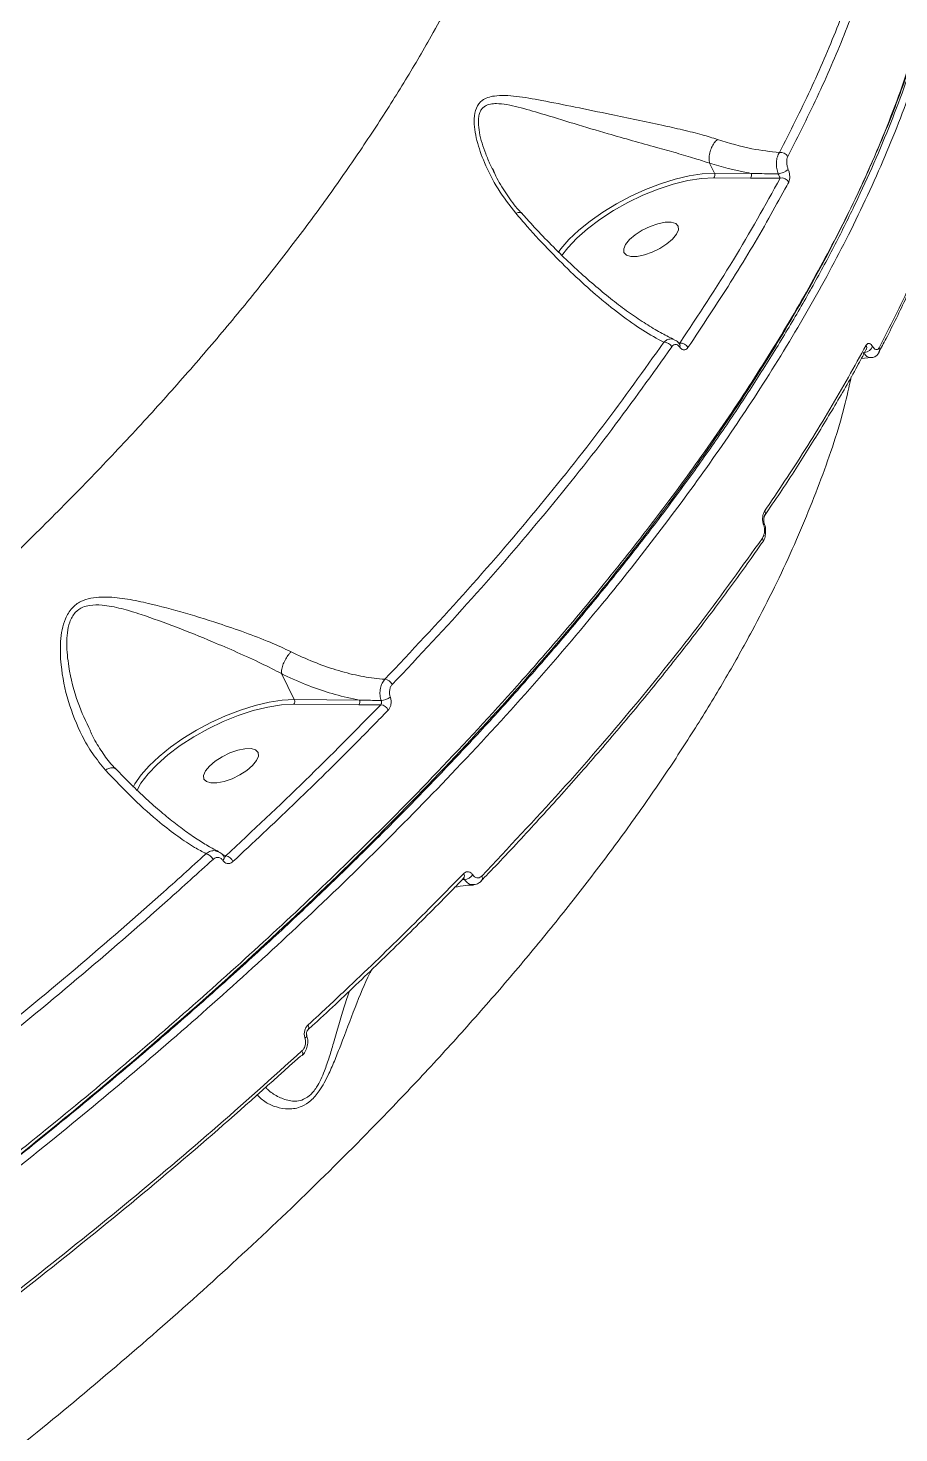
# Model space of a CAD drawing. Header units: millimetres. Extents: x -8607 to 7621, y -5747 to 4382.
# Drawn here: x 5856.8 to 5986.6, y 145.5 to 355 of the extents above; entities that cross this region are included whole.
import ezdxf

# ---------------------------------------------------------------- set-up
doc = ezdxf.new("R2010")
doc.units = ezdxf.units.MM
doc.layers.add('DIKOM_ОБЪЕКТ', color=7, linetype='Continuous')

msp = doc.modelspace()

# ---------------------------------------------------------------- linework, layer by layer
at = {"layer": 'DIKOM_ОБЪЕКТ', "color": 7, "linetype": 'Continuous', "lineweight": 15}
for p, q in [((5926.106, 333.919), (5926.209, 333.729)), ((5958.391, 334.865), (5958.389, 334.868)), ((5958.391, 334.865), (5959.119, 333.405)), ((5959.119, 333.405), (5964.602, 333.364)), ((5964.512, 332.668), (5959.028, 332.708)), ((5953.652, 308.165), (5953.939, 308.046)), ((5953.96, 307.835), (5953.973, 307.812)), ((5981.037, 305.768), (5982.46, 305.879)), ((5981.745, 307.038), (5981.735, 307.021)), ((5983.682, 306.689), (5983.655, 306.642)), ((5966.552, 281.164), (5966.55, 281.171)), ((5966.608, 282.318), (5966.593, 282.298)), ((5894.559, 258.757), (5896.483, 254.898)), ((5906.1, 254.13), (5896.393, 254.202)), ((5896.483, 254.898), (5906.19, 254.826)), ((5909.366, 254.126), (5906.1, 254.13)), ((5885.67, 231.827), (5886.261, 231.577)), ((5921.837, 228.06), (5921.535, 228.056)), ((5921.731, 228.239), (5921.735, 228.244)), ((5924.413, 227.869), (5924.374, 227.833))]:
    msp.add_line(p, q, dxfattribs=at)
at = {"layer": 'DIKOM_ОБЪЕКТ', "color": 7, "linetype": 'Continuous', "lineweight": 15, "flags": 128}
for points in [[(5935.821, 321.541), (5936.232, 322.099), (5937.43, 323.484), (5938.89, 324.878), (5940.579, 326.252), (5942.461, 327.575), (5944.496, 328.82), (5946.638, 329.959), (5948.841, 330.967), (5951.058, 331.822), (5953.241, 332.506), (5955.342, 333.005), (5957.315, 333.306), (5959.119, 333.405)], [(5959.028, 332.708), (5957.177, 332.602), (5955.145, 332.276), (5952.98, 331.738), (5950.736, 331.002), (5948.466, 330.086), (5946.225, 329.011), (5944.067, 327.803), (5942.045, 326.492), (5940.207, 325.11), (5938.598, 323.689), (5937.257, 322.264), (5936.333, 321.049)], [(5953.715, 325.505), (5953.76, 324.958), (5953.474, 324.295), (5952.881, 323.569), (5952.027, 322.84), (5950.983, 322.166), (5949.833, 321.602), (5948.67, 321.194), (5947.589, 320.975), (5946.676, 320.963), (5946.007, 321.158), (5945.634, 321.545), (5945.589, 322.092), (5945.874, 322.756), (5946.468, 323.482), (5947.321, 324.211), (5948.365, 324.885), (5949.515, 325.448), (5950.678, 325.856), (5951.76, 326.075), (5952.672, 326.088), (5953.342, 325.892), (5953.715, 325.505)], [(5966.263, 278.261), (5966.251, 278.245), (5966.224, 278.211)], [(5872.462, 241.84), (5872.721, 242.31), (5873.642, 243.652), (5874.848, 245.033), (5876.312, 246.422), (5878.002, 247.789), (5879.883, 249.106), (5881.913, 250.344), (5884.05, 251.475), (5886.246, 252.477), (5888.455, 253.327), (5890.629, 254.006), (5892.721, 254.501), (5894.687, 254.801), (5896.483, 254.898)], [(5896.393, 254.202), (5894.549, 254.096), (5892.525, 253.772), (5890.369, 253.239), (5888.134, 252.508), (5885.872, 251.598), (5883.638, 250.529), (5881.486, 249.329), (5879.467, 248.026), (5877.63, 246.65), (5876.018, 245.235), (5874.67, 243.815), (5873.619, 242.424), (5872.983, 241.3)], [(5891.079, 246.999), (5891.124, 246.452), (5890.839, 245.788), (5890.245, 245.062), (5889.392, 244.333), (5888.348, 243.659), (5887.198, 243.096), (5886.035, 242.688), (5884.954, 242.469), (5884.041, 242.456), (5883.371, 242.651), (5882.999, 243.038), (5882.953, 243.586), (5883.239, 244.249), (5883.833, 244.975), (5884.686, 245.704), (5885.73, 246.378), (5886.88, 246.942), (5888.043, 247.35), (5889.124, 247.569), (5890.037, 247.581), (5890.707, 247.386), (5891.079, 246.999)], [(5898.068, 204.413), (5898.167, 204.485), (5898.247, 204.556), (5898.305, 204.625), (5898.339, 204.69), (5898.35, 204.748), (5898.345, 204.776)]]:
    msp.add_lwpolyline(points, dxfattribs=at)
at = {"layer": 'DIKOM_ОБЪЕКТ', "color": 7, "linetype": 'Continuous', "lineweight": 15}
for centre, radius, start, end in [((5969.008, 335.303), 1.18, 28.37941, 99.4874), ((5958.556, 333.124), 0.629, 318.67214, 26.55133), ((5964.04, 333.083), 0.629, 318.67299, 26.55124), ((5968.227, 336.24), 2.979, 277.53222, 309.56746), ((5969.157, 331.503), 1.179, 28.12508, 101.32311), ((5951.654, 306.923), 1.246, 27.46675, 94.00157), ((5954.08, 306.822), 1.231, 27.26419, 96.5623), ((5953.59, 307.652), 0.416, 329.92083, 22.62859), ((5981.288, 308.183), 1.551, 278.09439, 335.48386), ((5981.104, 307.371), 0.723, 332.53207, 28.56761), ((5983.032, 307.015), 0.727, 333.35542, 28.28854), ((5966.019, 282.68), 0.69, 328.41955, 29.98993), ((5966.323, 281.155), 0.229, 302.34471, 2.2526), ((5965.676, 278.622), 0.69, 328.44045, 29.88989), ((5909.812, 256.518), 1.412, 25.91657, 82.93663), ((5895.921, 254.617), 0.629, 318.67214, 26.55133), ((5905.628, 254.545), 0.629, 318.67299, 26.55124), ((5909.237, 252.737), 1.394, 25.45314, 84.67215), ((5909.224, 257.531), 2.782, 274.2209, 304.27516), ((5882.963, 230.406), 1.549, 25.28591, 76.32291), ((5885.473, 231.318), 0.555, 311.26082, 18.3076), ((5885.971, 230.102), 1.503, 24.85092, 78.89532), ((5921.247, 228.61), 0.608, 322.1274, 34.76983), ((5921.7, 229.756), 1.701, 274.62949, 324.44944), ((5923.908, 228.228), 0.621, 324.60305, 34.02153), ((5898.043, 206.004), 0.588, 323.55725, 36.6292), ((5897.414, 202.06), 0.332, 267.54649, 311.46388), ((5897.144, 202.151), 0.597, 325.26419, 36.14292)]:
    msp.add_arc(centre, radius, start, end, dxfattribs=at)
for points, knots in [([(5522.189, 88.095), (5527.907, 89.86), (5539.358, 93.395), (5556.722, 99.299), (5574.204, 105.64), (5591.803, 112.463), (5609.453, 119.737), (5627.13, 127.46), (5644.763, 135.607), (5661.259, 143.649), (5676.583, 151.484), (5690.753, 159.039), (5704.772, 166.829), (5718.63, 174.852), (5732.289, 183.088), (5745.733, 191.53), (5758.92, 200.156), (5770.923, 208.337), (5781.78, 216.016), (5791.525, 223.142), (5801.023, 230.325), (5810.273, 237.562), (5819.28, 244.86), (5828.002, 252.183), (5836.419, 259.513), (5844.537, 266.851), (5852.374, 274.215), (5859.926, 281.603), (5867.176, 288.998), (5874.1, 296.378), (5880.687, 303.73), (5886.938, 311.052), (5892.854, 318.349), (5898.408, 325.587), (5903.589, 332.747), (5908.402, 339.832), (5912.859, 346.859), (5917.381, 354.551), (5921.811, 362.86), (5925.97, 371.736), (5929.467, 380.445), (5932.283, 388.956), (5934.418, 397.252), (5935.85, 405.31), (5936.639, 413.152), (5936.573, 418.154), (5936.541, 420.658)], [0, 0, 0, 0, 0.0279517, 0.0559711, 0.0841497, 0.112398, 0.140846, 0.1693659, 0.1980505, 0.2268089, 0.2504876, 0.2742079, 0.2980249, 0.3218842, 0.3458643, 0.3698877, 0.3940102, 0.4181768, 0.4373171, 0.4564794, 0.475545, 0.4946105, 0.5137639, 0.5329172, 0.5518732, 0.5708292, 0.5898716, 0.608914, 0.6280087, 0.6471254, 0.6661455, 0.6851656, 0.7042731, 0.7233807, 0.7422913, 0.7612018, 0.7801984, 0.799195, 0.8241795, 0.8492136, 0.8742975, 0.8994316, 0.9244982, 0.9496151, 0.9747822, 1, 1, 1, 1]), ([(5989.863, 415.321), (5990.557, 413.605), (5992.377, 409.103), (5994.414, 401.382), (5995.701, 392.317), (5995.952, 383.07), (5995.3, 373.973), (5993.833, 364.829), (5991.667, 355.785), (5988.577, 345.924), (5984.401, 335.212), (5979.052, 323.819), (5972.899, 312.489), (5966.241, 301.584), (5959.007, 290.844), (5951.373, 280.413), (5942.562, 269.237), (5932.443, 257.319), (5921.072, 244.888), (5909.206, 232.75), (5897.294, 221.268), (5885.108, 210.141), (5872.866, 199.5), (5859.511, 188.422), (5844.985, 176.942), (5829.494, 165.306), (5813.898, 154.138), (5798.72, 143.748), (5783.612, 133.838), (5768.797, 124.507), (5752.532, 114.665), (5734.769, 104.388), (5715.807, 93.958), (5697.08, 84.158), (5679.172, 75.232), (5661.639, 66.904), (5644.708, 59.236), (5626.666, 51.454), (5607.539, 43.651), (5587.718, 36.074), (5568.483, 29.199), (5550.396, 23.169), (5532.966, 17.763), (5516.395, 13.007), (5499.954, 8.636), (5489.231, 6.107), (5483.763, 4.817)], [0, 0, 0, 0, 0.0156509, 0.0410528, 0.0664547, 0.0899044, 0.1133542, 0.1348277, 0.1563011, 0.1771003, 0.2025022, 0.227904, 0.2513538, 0.2748036, 0.2962771, 0.3177505, 0.3385497, 0.3639515, 0.3893534, 0.4128032, 0.436253, 0.4577264, 0.4791999, 0.4999991, 0.5244807, 0.5489623, 0.5715463, 0.5941304, 0.614795, 0.6354597, 0.6554668, 0.6808687, 0.7062706, 0.7297205, 0.7531703, 0.7746438, 0.7961173, 0.8169165, 0.8423185, 0.8677204, 0.8911702, 0.9146201, 0.9360936, 0.9575671, 0.9783663, 1, 1, 1, 1]), ([(5484.593, 6.399), (5489.738, 7.614), (5501.65, 10.427), (5520.731, 15.576), (5541.757, 21.815), (5563.044, 28.738), (5584.481, 36.293), (5605.973, 44.45), (5627.452, 53.188), (5648.88, 62.506), (5670.224, 72.374), (5691.418, 82.76), (5712.364, 93.611), (5732.964, 104.88), (5752.902, 116.392), (5772.153, 128.116), (5790.718, 140.015), (5808.79, 152.199), (5826.291, 164.614), (5843.144, 177.208), (5859.501, 190.108), (5875.291, 203.303), (5890.467, 216.774), (5904.793, 230.313), (5918.204, 243.858), (5930.635, 257.346), (5942.039, 270.733), (5952.376, 283.995), (5961.649, 297.113), (5969.84, 310.047), (5976.912, 322.737), (5982.831, 335.123), (5987.266, 346.404), (5990.446, 356.623), (5992.619, 365.849), (5994.009, 374.799), (5994.615, 383.553), (5994.404, 392.083), (5993.329, 400.351), (5991.474, 408.278), (5989.528, 413.229), (5988.555, 415.703)], [0, 0, 0, 0, 0.020433, 0.047303, 0.0742577, 0.1012556, 0.1282534, 0.1552081, 0.1820781, 0.2089481, 0.2359028, 0.2629007, 0.2898985, 0.3168532, 0.3437232, 0.3696029, 0.3955582, 0.4215519, 0.4475457, 0.473501, 0.4993806, 0.5262506, 0.5532052, 0.580203, 0.6072008, 0.6341554, 0.6610254, 0.6878953, 0.7148499, 0.7418477, 0.7688455, 0.7958002, 0.8226701, 0.8444425, 0.8662374, 0.8880324, 0.9098048, 0.9323411, 0.9549024, 0.9774637, 1, 1, 1, 1]), ([(5483.874, 6.666), (5487.828, 7.597), (5496.811, 9.712), (5511.043, 13.412), (5526.893, 17.853), (5543.286, 22.813), (5560.551, 28.419), (5577.672, 34.368), (5593.931, 40.375), (5608.927, 46.206), (5623.886, 52.293), (5639.462, 58.933), (5655.716, 66.195), (5672.369, 73.986), (5688.991, 82.129), (5705.456, 90.566), (5720.84, 98.79), (5735.52, 106.955), (5749.907, 115.257), (5764.499, 124.007), (5779.331, 133.262), (5794.288, 142.977), (5808.965, 152.921), (5823.251, 163.018), (5836.365, 172.681), (5848.663, 182.113), (5860.445, 191.507), (5872.112, 201.202), (5883.627, 211.201), (5894.702, 221.269), (5906.23, 232.264), (5918.012, 244.161), (5928.257, 255.233), (5936.424, 264.592), (5943.423, 272.997), (5950.59, 282.111), (5957.93, 292.124), (5964.795, 302.266), (5971.13, 312.527), (5976.766, 322.668), (5981.398, 332.089), (5985.144, 340.782), (5988.415, 349.537), (5991.255, 358.844), (5993.452, 368.622), (5994.728, 378.098), (5995.182, 386.245), (5994.821, 391.069), (5994.678, 392.972)], [0, 0, 0, 0, 0.0168177, 0.0382079, 0.0596352, 0.0825497, 0.1055098, 0.1299496, 0.1518438, 0.1710578, 0.1902987, 0.2120294, 0.2337991, 0.2559754, 0.2796516, 0.3017721, 0.3239336, 0.3438417, 0.3637797, 0.3855105, 0.4072801, 0.4294564, 0.4531326, 0.4752531, 0.4974146, 0.5173228, 0.5372608, 0.5586531, 0.5800826, 0.6016346, 0.6232246, 0.6504523, 0.6777567, 0.6942402, 0.7107407, 0.732133, 0.7535624, 0.7764811, 0.7994455, 0.822589, 0.8457795, 0.864987, 0.8842214, 0.909018, 0.9338147, 0.9586692, 0.9837003, 1, 1, 1, 1]), ([(5484.412, 6.249), (5485.8, 6.565), (5490.518, 7.638), (5498.668, 9.648), (5508.831, 12.267), (5519.045, 15.054), (5529.284, 17.989), (5539.549, 21.077), (5549.845, 24.316), (5560.174, 27.708), (5570.541, 31.253), (5580.948, 34.953), (5591.397, 38.809), (5601.891, 42.821), (5612.436, 46.993), (5623.021, 51.319), (5633.61, 55.785), (5644.16, 60.374), (5654.642, 65.074), (5665.052, 69.882), (5675.394, 74.799), (5685.672, 79.827), (5695.889, 84.968), (5706.05, 90.223), (5716.155, 95.593), (5726.208, 101.08), (5736.212, 106.686), (5746.165, 112.41), (5756.041, 118.237), (5765.799, 124.143), (5775.403, 130.108), (5784.843, 136.125), (5794.125, 142.196), (5803.252, 148.324), (5812.229, 154.51), (5821.056, 160.757), (5829.738, 167.066), (5838.275, 173.438), (5846.671, 179.877), (5854.926, 186.382), (5863.026, 192.943), (5870.938, 199.533), (5878.63, 206.127), (5886.087, 212.713), (5893.314, 219.291), (5900.313, 225.866), (5907.087, 232.438), (5913.638, 239.011), (5919.969, 245.586), (5926.08, 252.164), (5931.974, 258.748), (5937.651, 265.34), (5943.105, 271.932), (5948.317, 278.501), (5953.264, 285.021), (5957.935, 291.477), (5962.328, 297.866), (5966.445, 304.19), (5970.29, 310.453), (5973.863, 316.656), (5977.165, 322.801), (5980.197, 328.89), (5982.959, 334.923), (5985.453, 340.904), (5987.674, 346.829), (5989.62, 352.682), (5991.278, 358.439), (5992.643, 364.082), (5993.714, 369.603), (5994.491, 375.005), (5994.982, 380.293), (5995.165, 385.459), (5995.129, 389.599), (5994.925, 391.973), (5994.862, 392.705)], [0, 0, 0, 0, 0.0059372, 0.0201885, 0.0344435, 0.0486267, 0.0627444, 0.0768127, 0.0908475, 0.1048651, 0.1188815, 0.1329095, 0.1469629, 0.1610578, 0.1752102, 0.189436, 0.2036929, 0.2178968, 0.2320302, 0.2461095, 0.2601509, 0.2741703, 0.2881839, 0.302206, 0.3162489, 0.3303287, 0.3444613, 0.3586627, 0.3729214, 0.3871551, 0.4013087, 0.4154036, 0.4294558, 0.4434815, 0.4574967, 0.4715174, 0.4855543, 0.4996235, 0.5137408, 0.5279224, 0.542176, 0.5564277, 0.5706064, 0.5847219, 0.5987902, 0.6128275, 0.6268498, 0.6408731, 0.6549095, 0.6689737, 0.6830817, 0.6972492, 0.7114922, 0.7257535, 0.7399644, 0.7541075, 0.7681989, 0.7822545, 0.7962903, 0.8103223, 0.8243639, 0.8384279, 0.85253, 0.8666856, 0.8809103, 0.8951802, 0.9094196, 0.9235802, 0.9376792, 0.9517311, 0.9657509, 0.9797531, 0.9937526, 1, 1, 1, 1]), ([(5968.814, 336.467), (5970.397, 339.596), (5973.566, 345.86), (5977.481, 355.051), (5980.83, 364.102), (5982.481, 369.964), (5983.308, 372.897)], [0, 0, 0, 0, 0.2488741, 0.4981941, 0.7488692, 1, 1, 1, 1]), ([(5984.575, 372.378), (5983.755, 369.465), (5982.112, 363.632), (5978.774, 354.59), (5974.846, 345.352), (5971.647, 339.029), (5970.046, 335.864)], [0, 0, 0, 0, 0.2488739, 0.4981939, 0.748869, 1, 1, 1, 1]), ([(5929.495, 327.412), (5928.578, 328.599), (5926.745, 330.974), (5924.863, 334.686), (5923.796, 337.71), (5923.35, 339.906), (5923.238, 341.605), (5923.525, 343.203), (5924.528, 344.473), (5926.553, 345.072), (5929.563, 344.927), (5933.592, 344.2), (5938.292, 343.267), (5943.099, 342.256), (5947.488, 341.356), (5951.095, 340.597), (5954.4, 339.855), (5957.227, 339.155), (5958.845, 338.651), (5959.597, 338.417)], [0, 0, 0, 0, 0.0760758, 0.1521373, 0.2132071, 0.2445032, 0.2757151, 0.3130139, 0.3506356, 0.4012609, 0.4758022, 0.5507656, 0.6417666, 0.732639, 0.7938295, 0.8549376, 0.9055416, 0.9561024, 1, 1, 1, 1]), ([(5958.389, 334.868), (5958.389, 334.868), (5958.044, 334.99), (5957.331, 335.231), (5955.717, 335.743), (5953.444, 336.407), (5950.302, 337.282), (5946.861, 338.234), (5942.7, 339.419), (5938.103, 340.796), (5933.648, 342.187), (5930.382, 343.139), (5928.167, 343.641), (5926.784, 343.8), (5925.696, 343.728), (5925.001, 343.487), (5924.522, 343.103), (5924.282, 342.758), (5924.084, 342.322), (5923.946, 341.776), (5923.893, 340.78), (5924.053, 339.456), (5924.451, 337.864), (5925.021, 336.257), (5925.541, 334.923), (5925.968, 334.165), (5926.106, 333.919)], [0, 0, 0, 0, 0.0000136, 0.0249817, 0.0501126, 0.1082634, 0.1681048, 0.239921, 0.3135503, 0.4207827, 0.531065, 0.617144, 0.6614237, 0.7056126, 0.7331424, 0.7614289, 0.7779729, 0.7949764, 0.8014939, 0.8211959, 0.8415805, 0.8761312, 0.9117072, 0.9471669, 0.9828511, 1, 1, 1, 1]), ([(5983.672, 307.36), (5985.272, 310.5), (5988.475, 316.785), (5992.439, 326.009), (5995.837, 335.094), (5997.52, 340.979), (5998.362, 343.924)], [0, 0, 0, 0, 0.2488739, 0.4981939, 0.748869, 1, 1, 1, 1]), ([(5983.61, 306.674), (5983.977, 307.357), (5985.451, 310.105), (5987.754, 314.851), (5990.513, 320.908), (5992.976, 326.887), (5995.154, 332.786), (5996.97, 338.285), (5997.922, 341.773), (5998.354, 343.357)], [0, 0, 0, 0, 0.0536289, 0.2157231, 0.3779372, 0.5402324, 0.7025676, 0.8648858, 1, 1, 1, 1]), ([(5959.597, 338.417), (5959.57, 338.395), (5959.396, 338.255), (5959.066, 337.89), (5958.677, 337.213), (5958.406, 336.405), (5958.287, 335.574), (5958.355, 335.103), (5958.389, 334.868)], [0, 0, 0, 0, 0.03194769, 0.2048554, 0.40364219, 0.60242826, 0.80121413, 1, 1, 1, 1]), ([(5959.597, 338.417), (5961.325, 337.893), (5964.51, 336.926), (5967.463, 336.611), (5968.814, 336.467)], [0, 0, 0, 0, 0.5425528, 1, 1, 1, 1]), ([(5968.618, 333.287), (5968.54, 333.543), (5968.372, 334.09), (5968.33, 334.997), (5968.465, 335.866), (5968.698, 336.267), (5968.814, 336.467)], [0, 0, 0, 0, 0.2241212, 0.4807288, 0.7415199, 1, 1, 1, 1]), ([(5970.046, 335.864), (5969.999, 335.743), (5969.905, 335.501), (5969.885, 334.979), (5969.955, 334.432), (5970.071, 334.098), (5970.125, 333.944)], [0, 0, 0, 0, 0.2632567, 0.5266594, 0.7813278, 1, 1, 1, 1]), ([(5930.365, 327.422), (5930.146, 327.657), (5929.267, 328.597), (5927.978, 330.449), (5926.764, 332.389), (5926.231, 333.583), (5926.087, 333.905)], [0, 0, 0, 0, 0.1215396, 0.4873409, 0.8616788, 1, 1, 1, 1]), ([(5964.602, 333.364), (5964.358, 333.405), (5962.342, 333.74), (5960.239, 334.339), (5958.391, 334.865)], [0, 0, 0, 0, 0.1214198, 1, 1, 1, 1]), ([(5964.602, 333.364), (5964.863, 333.356), (5966.204, 333.313), (5967.541, 333.299), (5968.618, 333.287)], [0, 0, 0, 0, 0.19412673, 1, 1, 1, 1]), ([(5968.926, 332.658), (5968.908, 332.698), (5968.874, 332.774), (5968.795, 332.938), (5968.712, 333.104), (5968.65, 333.225), (5968.624, 333.276), (5968.618, 333.287)], [0, 0, 0, 0, 0.29458067, 0.57388674, 0.81442235, 0.96033109, 1, 1, 1, 1]), ([(5970.125, 333.944), (5970.178, 333.791), (5970.292, 333.463), (5970.36, 332.925), (5970.339, 332.415), (5970.244, 332.177), (5970.197, 332.058)], [0, 0, 0, 0, 0.2213871, 0.4744058, 0.7373087, 1, 1, 1, 1]), ([(5953.939, 308.046), (5956.692, 312.197), (5962.206, 320.511), (5966.684, 328.605), (5968.926, 332.658)], [0, 0, 0, 0, 0.4992722, 1, 1, 1, 1]), ([(5970.197, 332.058), (5970.006, 331.702), (5969.05, 329.92), (5966.3, 324.969), (5961.656, 317.133), (5957.336, 310.637), (5955.174, 307.387)], [0, 0, 0, 0, 0.04414271, 0.22072106, 0.61001616, 1, 1, 1, 1]), ([(5968.926, 332.658), (5967.711, 332.659), (5966.236, 332.659), (5964.77, 332.666), (5964.512, 332.668)], [0, 0, 0, 0, 0.8242751, 1, 1, 1, 1]), ([(5929.495, 327.412), (5929.528, 327.424), (5929.756, 327.509), (5930.098, 327.556), (5930.361, 327.521), (5930.391, 327.419), (5930.391, 327.419)], [0, 0, 0, 0, 0.0791187, 0.5471236, 0.9997366, 1, 1, 1, 1]), ([(5951.567, 308.166), (5950.546, 308.729), (5948.503, 309.854), (5945.086, 312.261), (5941.609, 315.063), (5938.104, 318.236), (5934.692, 321.623), (5931.802, 324.735), (5930.067, 326.748), (5929.495, 327.412)], [0, 0, 0, 0, 0.1619204, 0.3238388, 0.4936328, 0.638592, 0.783915, 0.9287409, 1, 1, 1, 1]), ([(5953.173, 308.547), (5952.564, 308.846), (5951.292, 309.471), (5949.189, 310.719), (5946.923, 312.221), (5944.549, 313.965), (5942.09, 315.933), (5939.57, 318.111), (5937.025, 320.466), (5934.495, 322.976), (5932.285, 325.287), (5930.926, 326.824), (5930.396, 327.424)], [0, 0, 0, 0, 0.0971431, 0.2026494, 0.3087154, 0.4151195, 0.5216115, 0.6279386, 0.733373, 0.8361758, 0.9360606, 1, 1, 1, 1]), ([(5909.986, 257.919), (5913.941, 262.126), (5921.862, 270.552), (5932.657, 283.155), (5942.712, 295.73), (5948.612, 304.017), (5951.567, 308.166)], [0, 0, 0, 0, 0.2482505, 0.4971903, 0.7482387, 1, 1, 1, 1]), ([(5951.567, 308.166), (5951.678, 308.266), (5951.954, 308.514), (5952.441, 308.679), (5952.881, 308.684), (5953.101, 308.558), (5953.161, 308.523)], [0, 0, 0, 0, 0.2327806, 0.58057, 0.8847249, 1, 1, 1, 1]), ([(5953.959, 307.833), (5953.956, 307.838), (5953.832, 308.067), (5953.582, 308.34), (5953.271, 308.467), (5953.18, 308.505)], [0, 0, 0, 0, 0.0178756, 0.710382, 1, 1, 1, 1]), ([(5953.951, 307.85), (5953.953, 307.853), (5953.965, 307.866), (5953.958, 307.937), (5953.945, 308.014), (5953.939, 308.046)], [0, 0, 0, 0, 0.1154429, 0.6364611, 1, 1, 1, 1]), ([(5981.739, 307.717), (5981.755, 307.744), (5981.826, 307.865), (5981.984, 307.994), (5982.221, 307.999), (5982.471, 307.857), (5982.623, 307.645), (5982.7, 307.539)], [0, 0, 0, 0, 0.07334, 0.3225289, 0.5550505, 0.7773837, 1, 1, 1, 1]), ([(5952.759, 307.498), (5949.841, 303.397), (5943.995, 295.185), (5933.982, 282.642), (5923.128, 269.952), (5915.101, 261.412), (5911.082, 257.135)], [0, 0, 0, 0, 0.24825027, 0.49718987, 0.74823847, 1, 1, 1, 1]), ([(5953.949, 307.443), (5953.874, 307.54), (5953.723, 307.733), (5953.457, 307.859), (5953.181, 307.858), (5952.94, 307.727), (5952.812, 307.564), (5952.759, 307.498)], [0, 0, 0, 0, 0.19205527, 0.38358807, 0.59020922, 0.83407583, 1, 1, 1, 1]), ([(5953.984, 307.801), (5953.986, 307.8), (5953.992, 307.795), (5953.962, 307.828), (5953.928, 307.888), (5953.909, 307.93), (5953.904, 307.94)], [0, 0, 0, 0, 0.1844436, 0.5788795, 0.8974504, 1, 1, 1, 1]), ([(5955.174, 307.387), (5955.121, 307.319), (5954.99, 307.15), (5954.74, 307.016), (5954.455, 307.017), (5954.182, 307.148), (5954.027, 307.345), (5953.949, 307.443)], [0, 0, 0, 0, 0.1655324, 0.4120459, 0.620061, 0.8097055, 1, 1, 1, 1]), ([(5966.573, 282.313), (5967.355, 283.448), (5969.61, 286.722), (5973.049, 292.077), (5976.881, 298.366), (5979.765, 303.351), (5981.281, 306.218), (5981.714, 307.036)], [0, 0, 0, 0, 0.1354288, 0.3904887, 0.6449307, 0.8986491, 1, 1, 1, 1]), ([(5966.617, 283.025), (5966.869, 283.394), (5968.129, 285.24), (5971.507, 290.324), (5976.475, 298.229), (5979.983, 304.552), (5981.739, 307.717)], [0, 0, 0, 0, 0.0441427, 0.2207211, 0.6100162, 1, 1, 1, 1]), ([(5982.458, 305.914), (5982.375, 305.906), (5982.139, 305.883), (5981.726, 306.117), (5981.451, 306.465), (5981.313, 306.641)], [0, 0, 0, 0, 0.2140207, 0.6035844, 1, 1, 1, 1]), ([(5982.449, 305.904), (5982.501, 305.898), (5982.749, 305.871), (5983.154, 306.07), (5983.507, 306.372), (5983.622, 306.612), (5983.665, 306.701)], [0, 0, 0, 0, 0.09971627, 0.47504891, 0.80445726, 1, 1, 1, 1]), ([(5982.7, 307.539), (5982.777, 307.432), (5982.931, 307.218), (5983.183, 307.074), (5983.424, 307.077), (5983.585, 307.207), (5983.656, 307.331), (5983.672, 307.36)], [0, 0, 0, 0, 0.2210992, 0.4418507, 0.6744982, 0.9251297, 1, 1, 1, 1]), ([(5979.519, 303.035), (5979.196, 301.545), (5978.121, 296.602), (5975.137, 287.8), (5970.6, 276.668), (5965.672, 266.731), (5960.895, 258.181), (5956.613, 251.105), (5951.954, 243.941), (5946.943, 236.73), (5941.599, 229.492), (5935.925, 222.226), (5929.902, 214.905), (5923.55, 207.556), (5916.887, 200.197), (5908.777, 191.626), (5898.999, 181.816), (5887.459, 170.899), (5875.404, 160.105), (5863.054, 149.606), (5850.331, 139.305), (5837.369, 129.287), (5823.658, 119.157), (5809.193, 108.945), (5794.045, 98.739), (5778.639, 88.822), (5763.24, 79.344), (5747.729, 70.21), (5732.254, 61.484), (5716.201, 52.822), (5699.588, 44.26), (5682.52, 35.887), (5665.483, 27.938), (5648.752, 20.522), (5632.186, 13.557), (5615.926, 7.08), (5600.091, 1.128), (5584.7, -4.35), (5574.722, -7.636), (5569.728, -9.281)], [0, 0, 0, 0, 0.0148677, 0.0493362, 0.0839666, 0.1187085, 0.1394457, 0.1601829, 0.1810161, 0.2018492, 0.2223988, 0.2429483, 0.2635911, 0.2842339, 0.3047212, 0.3252314, 0.3558504, 0.3865461, 0.4163259, 0.4461761, 0.4748659, 0.5036186, 0.5318887, 0.5625578, 0.5933036, 0.6231317, 0.6530303, 0.6817663, 0.7105651, 0.7388804, 0.7696257, 0.8004477, 0.8303496, 0.8603219, 0.8891283, 0.9179977, 0.946382, 0.9731658, 1, 1, 1, 1]), ([(5966.446, 280.961), (5966.398, 281.125), (5966.302, 281.451), (5966.287, 282.001), (5966.372, 282.536), (5966.511, 282.865), (5966.607, 283.009), (5966.617, 283.025)], [0, 0, 0, 0, 0.21477119, 0.42592812, 0.68171398, 0.96414945, 1, 1, 1, 1]), ([(5966.252, 278.27), (5966.29, 278.319), (5966.489, 278.572), (5966.685, 279.146), (5966.783, 279.964), (5966.728, 280.676), (5966.577, 281.037), (5966.528, 281.155)], [0, 0, 0, 0, 0.0684532, 0.3543179, 0.6239765, 0.8779373, 1, 1, 1, 1]), ([(5966.274, 278.966), (5966.363, 279.129), (5966.52, 279.416), (5966.6, 279.973), (5966.584, 280.495), (5966.492, 280.805), (5966.446, 280.961)], [0, 0, 0, 0, 0.3292165, 0.5797724, 0.7886019, 1, 1, 1, 1]), ([(5966.55, 281.172), (5966.549, 281.174), (5966.532, 281.215), (5966.502, 281.328), (5966.47, 281.51), (5966.46, 281.733), (5966.482, 281.98), (5966.547, 282.216), (5966.587, 282.283), (5966.608, 282.318)], [0, 0, 0, 0, 0.00587582, 0.10485193, 0.20927608, 0.34757761, 0.52541285, 0.74830291, 1, 1, 1, 1]), ([(5924.422, 228.576), (5928.4, 232.794), (5936.367, 241.242), (5947.229, 253.88), (5957.352, 266.491), (5963.297, 274.804), (5966.274, 278.966)], [0, 0, 0, 0, 0.2482503, 0.4971899, 0.7482385, 1, 1, 1, 1]), ([(5924.341, 227.864), (5925.034, 228.578), (5927.869, 231.502), (5932.615, 236.628), (5938.571, 243.238), (5944.275, 249.834), (5949.74, 256.409), (5954.962, 262.958), (5959.913, 269.471), (5963.654, 274.569), (5965.653, 277.479), (5966.181, 278.246)], [0, 0, 0, 0, 0.0420249, 0.1719877, 0.3020742, 0.4322568, 0.562507, 0.6927956, 0.8230864, 0.9533473, 1, 1, 1, 1]), ([(5868.316, 244.384), (5867.667, 245.176), (5866.367, 246.759), (5864.428, 250.142), (5862.652, 254.566), (5861.672, 259.392), (5861.539, 263.027), (5861.821, 265.331), (5862.323, 267.073), (5863.242, 268.58), (5864.602, 269.578), (5866.132, 270.06), (5868.194, 270.247), (5870.817, 270.038), (5874.717, 269.28), (5879.517, 268.049), (5884.625, 266.459), (5889.117, 264.914), (5892.801, 263.51), (5894.979, 262.502), (5896.007, 262.026)], [0, 0, 0, 0, 0.05193, 0.1038899, 0.195155, 0.2864042, 0.3437019, 0.3731335, 0.4024724, 0.4366826, 0.4671116, 0.4969772, 0.5269692, 0.5808921, 0.6349545, 0.7265891, 0.8181324, 0.8810564, 0.9438912, 1, 1, 1, 1]), ([(5894.557, 258.763), (5894.557, 258.764), (5893.603, 259.278), (5891.454, 260.359), (5887.975, 261.951), (5883.706, 263.77), (5878.884, 265.733), (5874.363, 267.371), (5870.695, 268.509), (5868.126, 269.018), (5866.203, 269.038), (5864.836, 268.682), (5863.712, 267.915), (5862.951, 266.514), (5862.609, 264.877), (5862.504, 262.656), (5862.883, 259.108), (5863.968, 254.656), (5865.418, 251.61), (5866.072, 250.234)], [0, 0, 0, 0, 0.0000359, 0.0642591, 0.1372634, 0.2103646, 0.3170272, 0.4237743, 0.4852653, 0.5465769, 0.5871517, 0.6110532, 0.6424548, 0.677967, 0.7098667, 0.7419133, 0.8067692, 0.9127216, 1, 1, 1, 1]), ([(5896.007, 262.026), (5895.979, 262), (5895.859, 261.883), (5895.576, 261.56), (5895.183, 260.972), (5894.823, 260.2), (5894.587, 259.416), (5894.567, 258.981), (5894.557, 258.763)], [0, 0, 0, 0, 0.0350348, 0.1552513, 0.3664391, 0.5776263, 0.7888131, 1, 1, 1, 1]), ([(5896.007, 262.026), (5896.28, 261.893), (5897.679, 261.21), (5900.208, 260.134), (5903.55, 259.024), (5906.847, 258.236), (5908.935, 258.025), (5909.986, 257.919)], [0, 0, 0, 0, 0.0563914, 0.288291, 0.5227681, 0.7600043, 1, 1, 1, 1]), ([(5894.559, 258.757), (5894.558, 258.759), (5894.557, 258.761), (5894.557, 258.763), (5894.557, 258.763)], [0, 0, 0, 0, 0.6744349, 1, 1, 1, 1]), ([(5906.19, 254.826), (5904.988, 255.072), (5902.656, 255.55), (5899.038, 256.763), (5896.349, 257.89), (5894.848, 258.617), (5894.559, 258.757)], [0, 0, 0, 0, 0.3208307, 0.6223551, 0.9272313, 1, 1, 1, 1]), ([(5909.429, 254.757), (5909.412, 254.809), (5909.312, 255.115), (5909.217, 255.735), (5909.286, 256.583), (5909.54, 257.367), (5909.837, 257.735), (5909.986, 257.919)], [0, 0, 0, 0, 0.0485308, 0.2867338, 0.5246988, 0.7622785, 1, 1, 1, 1]), ([(5911.082, 257.135), (5910.995, 257.024), (5910.823, 256.803), (5910.682, 256.331), (5910.651, 255.821), (5910.716, 255.448), (5910.78, 255.263), (5910.791, 255.232)], [0, 0, 0, 0, 0.2378088, 0.4755153, 0.7135038, 0.9515312, 1, 1, 1, 1]), ([(5886.261, 231.577), (5890.268, 235.33), (5898.292, 242.844), (5905.672, 250.362), (5909.366, 254.126)], [0, 0, 0, 0, 0.49945, 1, 1, 1, 1]), ([(5906.19, 254.826), (5906.426, 254.818), (5907.507, 254.782), (5908.586, 254.768), (5909.429, 254.757)], [0, 0, 0, 0, 0.2185559, 1, 1, 1, 1]), ([(5909.366, 254.126), (5909.392, 254.163), (5909.443, 254.236), (5909.48, 254.393), (5909.482, 254.562), (5909.455, 254.685), (5909.433, 254.746), (5909.429, 254.757)], [0, 0, 0, 0, 0.2385191, 0.4769727, 0.7149768, 0.9522192, 1, 1, 1, 1]), ([(5910.791, 255.232), (5910.802, 255.202), (5910.865, 255.019), (5910.93, 254.648), (5910.899, 254.14), (5910.757, 253.669), (5910.583, 253.447), (5910.496, 253.337)], [0, 0, 0, 0, 0.0479293, 0.2856334, 0.523625, 0.7617704, 1, 1, 1, 1]), ([(5910.496, 253.337), (5910.125, 252.954), (5908.273, 251.042), (5903.618, 246.32), (5896.354, 239.163), (5890.343, 233.545), (5887.336, 230.734)], [0, 0, 0, 0, 0.0507693, 0.253855, 0.6266991, 1, 1, 1, 1]), ([(5869.841, 244.577), (5869.671, 244.749), (5868.917, 245.509), (5867.773, 247.118), (5866.672, 248.835), (5866.163, 249.937), (5866.033, 250.22)], [0, 0, 0, 0, 0.10817095, 0.47754855, 0.86609927, 1, 1, 1, 1]), ([(5868.316, 244.384), (5868.339, 244.397), (5868.572, 244.524), (5869.005, 244.697), (5869.515, 244.762), (5869.709, 244.636), (5869.801, 244.577)], [0, 0, 0, 0, 0.03616463, 0.36272795, 0.70137844, 1, 1, 1, 1]), ([(5883.329, 231.911), (5882.766, 232.212), (5881.432, 232.922), (5879.141, 234.447), (5876.118, 236.78), (5872.503, 239.978), (5869.724, 242.903), (5868.316, 244.384)], [0, 0, 0, 0, 0.13016728, 0.30813848, 0.48827331, 0.74085047, 1, 1, 1, 1]), ([(5885.172, 232.258), (5885.074, 232.303), (5884.456, 232.583), (5883.162, 233.329), (5881.3, 234.514), (5879.288, 235.967), (5877.168, 237.654), (5874.963, 239.563), (5872.702, 241.689), (5870.985, 243.382), (5870.027, 244.414), (5869.838, 244.617)], [0, 0, 0, 0, 0.0244212, 0.1535224, 0.2854926, 0.4198125, 0.5558095, 0.6927628, 0.8299225, 0.9665161, 1, 1, 1, 1]), ([(5818.679, 179.332), (5823.801, 183.113), (5834.057, 190.685), (5848.797, 202.253), (5863.032, 213.965), (5874.487, 223.879), (5881.088, 229.876), (5883.329, 231.911)], [0, 0, 0, 0, 0.2200464, 0.4406219, 0.6628116, 0.885546, 1, 1, 1, 1]), ([(5884.364, 231.068), (5882.118, 229.028), (5875.554, 223.065), (5864.164, 213.204), (5849.964, 201.512), (5835.14, 189.868), (5824.761, 182.205), (5819.565, 178.368)], [0, 0, 0, 0, 0.1144547, 0.3345006, 0.5550758, 0.7772655, 1, 1, 1, 1]), ([(5883.329, 231.911), (5883.395, 231.961), (5883.658, 232.159), (5884.166, 232.355), (5884.738, 232.389), (5885.037, 232.238), (5885.14, 232.186)], [0, 0, 0, 0, 0.1174311, 0.4722004, 0.8169485, 1, 1, 1, 1]), ([(5885.839, 230.901), (5885.748, 231.009), (5885.567, 231.223), (5885.209, 231.367), (5884.832, 231.357), (5884.545, 231.223), (5884.4, 231.099), (5884.364, 231.068)], [0, 0, 0, 0, 0.2263604, 0.4527269, 0.6823825, 0.9207758, 1, 1, 1, 1]), ([(5885.991, 231.486), (5885.971, 231.521), (5885.821, 231.778), (5885.546, 232.046), (5885.249, 232.148), (5885.186, 232.17)], [0, 0, 0, 0, 0.1116277, 0.8140413, 1, 1, 1, 1]), ([(5887.336, 230.734), (5887.299, 230.702), (5887.151, 230.575), (5886.86, 230.44), (5886.477, 230.43), (5886.114, 230.575), (5885.931, 230.793), (5885.839, 230.901)], [0, 0, 0, 0, 0.0795875, 0.3194881, 0.5497988, 0.7748586, 1, 1, 1, 1]), ([(5886.025, 231.46), (5886.028, 231.458), (5886.033, 231.453), (5886.01, 231.483), (5885.998, 231.498)], [0, 0, 0, 0, 0.4741297, 1, 1, 1, 1]), ([(5886.026, 231.464), (5886.041, 231.457), (5886.09, 231.432), (5886.165, 231.458), (5886.226, 231.514), (5886.254, 231.565), (5886.261, 231.577)], [0, 0, 0, 0, 0.1519943, 0.4948261, 0.8725213, 1, 1, 1, 1]), ([(5898.515, 206.355), (5898.929, 206.737), (5900.999, 208.647), (5906.033, 213.366), (5913.457, 220.522), (5918.982, 226.143), (5921.746, 228.956)], [0, 0, 0, 0, 0.05076928, 0.25385503, 0.62669906, 1, 1, 1, 1]), ([(5921.746, 228.956), (5921.766, 228.975), (5921.881, 229.088), (5922.123, 229.225), (5922.473, 229.243), (5922.816, 229.098), (5922.995, 228.877), (5923.084, 228.767)], [0, 0, 0, 0, 0.0489193, 0.2870857, 0.5249643, 0.7625368, 1, 1, 1, 1]), ([(5923.084, 228.767), (5923.174, 228.656), (5923.353, 228.434), (5923.697, 228.288), (5924.048, 228.306), (5924.289, 228.444), (5924.403, 228.557), (5924.422, 228.576)], [0, 0, 0, 0, 0.2376974, 0.4754976, 0.7137247, 0.9520118, 1, 1, 1, 1]), ([(5898.512, 205.66), (5898.836, 205.955), (5901.583, 208.455), (5906.561, 213.175), (5913.403, 219.814), (5918.449, 224.841), (5921.145, 227.649), (5921.717, 228.246)], [0, 0, 0, 0, 0.0392324, 0.3327282, 0.6268572, 0.9207443, 1, 1, 1, 1]), ([(5920.42, 226.899), (5920.958, 227.011), (5921.839, 227.194), (5922.834, 227.223), (5923.222, 227.235)], [0, 0, 0, 0, 0.6111569, 1, 1, 1, 1]), ([(5921.837, 228.06), (5921.81, 228.1), (5921.772, 228.154), (5921.724, 228.174), (5921.71, 228.18)], [0, 0, 0, 0, 0.7219251, 1, 1, 1, 1]), ([(5923.217, 227.327), (5923.109, 227.313), (5922.803, 227.276), (5922.3, 227.515), (5921.992, 227.878), (5921.837, 228.06)], [0, 0, 0, 0, 0.2142581, 0.6070426, 1, 1, 1, 1]), ([(5923.185, 227.321), (5923.278, 227.319), (5923.6, 227.308), (5924.045, 227.515), (5924.298, 227.787), (5924.393, 227.889)], [0, 0, 0, 0, 0.20272285, 0.70116875, 1, 1, 1, 1]), ([(5908.03, 214.627), (5907.935, 214.442), (5907.043, 212.721), (5905.512, 208.93), (5903.862, 204.555), (5902.571, 201.226), (5901.564, 198.868), (5900.389, 196.66), (5898.967, 195.008), (5897.361, 194.002), (5895.549, 193.741), (5893.755, 194.093), (5892.062, 194.831), (5891.331, 195.567), (5890.93, 195.972)], [0, 0, 0, 0, 0.0175252, 0.1631719, 0.3131524, 0.3700141, 0.4275521, 0.5036065, 0.557772, 0.6117713, 0.6979833, 0.7904615, 0.8849385, 1, 1, 1, 1]), ([(5892.207, 197.108), (5892.315, 196.979), (5892.759, 196.442), (5893.967, 195.677), (5895.373, 195.105), (5896.628, 194.974), (5897.633, 195.122), (5898.76, 195.724), (5900, 197.236), (5900.934, 199.329), (5901.706, 201.574), (5902.677, 204.807), (5903.623, 208.209), (5904.462, 210.689), (5904.729, 211.477)], [0, 0, 0, 0, 0.0371846, 0.1540165, 0.2705378, 0.3220439, 0.3733708, 0.4348098, 0.4958938, 0.5848625, 0.6550012, 0.725281, 0.9127535, 1, 1, 1, 1]), ([(5898.068, 204.413), (5898.024, 204.592), (5897.94, 204.94), (5898.009, 205.498), (5898.196, 205.999), (5898.409, 206.236), (5898.515, 206.355)], [0, 0, 0, 0, 0.2592201, 0.5021627, 0.7511322, 1, 1, 1, 1]), ([(5898.345, 204.784), (5898.34, 204.797), (5898.321, 204.846), (5898.3, 204.977), (5898.301, 205.153), (5898.336, 205.338), (5898.401, 205.505), (5898.478, 205.62), (5898.507, 205.642), (5898.517, 205.651)], [0, 0, 0, 0, 0.0526562, 0.199314, 0.348554, 0.5096269, 0.687326, 0.8816037, 1, 1, 1, 1]), ([(5897.625, 201.821), (5897.665, 201.852), (5897.916, 202.05), (5898.249, 202.594), (5898.503, 203.435), (5898.53, 204.218), (5898.363, 204.628), (5898.309, 204.763)], [0, 0, 0, 0, 0.0500928, 0.3122387, 0.5852184, 0.8635249, 1, 1, 1, 1]), ([(5897.626, 202.503), (5897.731, 202.619), (5897.941, 202.853), (5898.129, 203.345), (5898.186, 203.867), (5898.13, 204.225), (5898.074, 204.393), (5898.068, 204.413)], [0, 0, 0, 0, 0.2486747, 0.49752, 0.7389377, 0.9703205, 1, 1, 1, 1]), ([(5897.4, 201.728), (5893.052, 197.815), (5884.344, 189.98), (5870.429, 178.269), (5855.89, 166.604), (5843.194, 156.896), (5835.299, 151.114), (5832.619, 149.152)], [0, 0, 0, 0, 0.2200461, 0.4406213, 0.6628108, 0.8855451, 1, 1, 1, 1]), ([(5832.694, 149.811), (5835.38, 151.777), (5843.23, 157.525), (5855.861, 167.179), (5870.384, 178.82), (5884.398, 190.604), (5893.213, 198.533), (5897.626, 202.503)], [0, 0, 0, 0, 0.1144542, 0.3345003, 0.5550756, 0.7772654, 1, 1, 1, 1])]:
    msp.add_open_spline(points, degree=3, knots=knots, dxfattribs=at)

doc.saveas('drawing.dxf')
